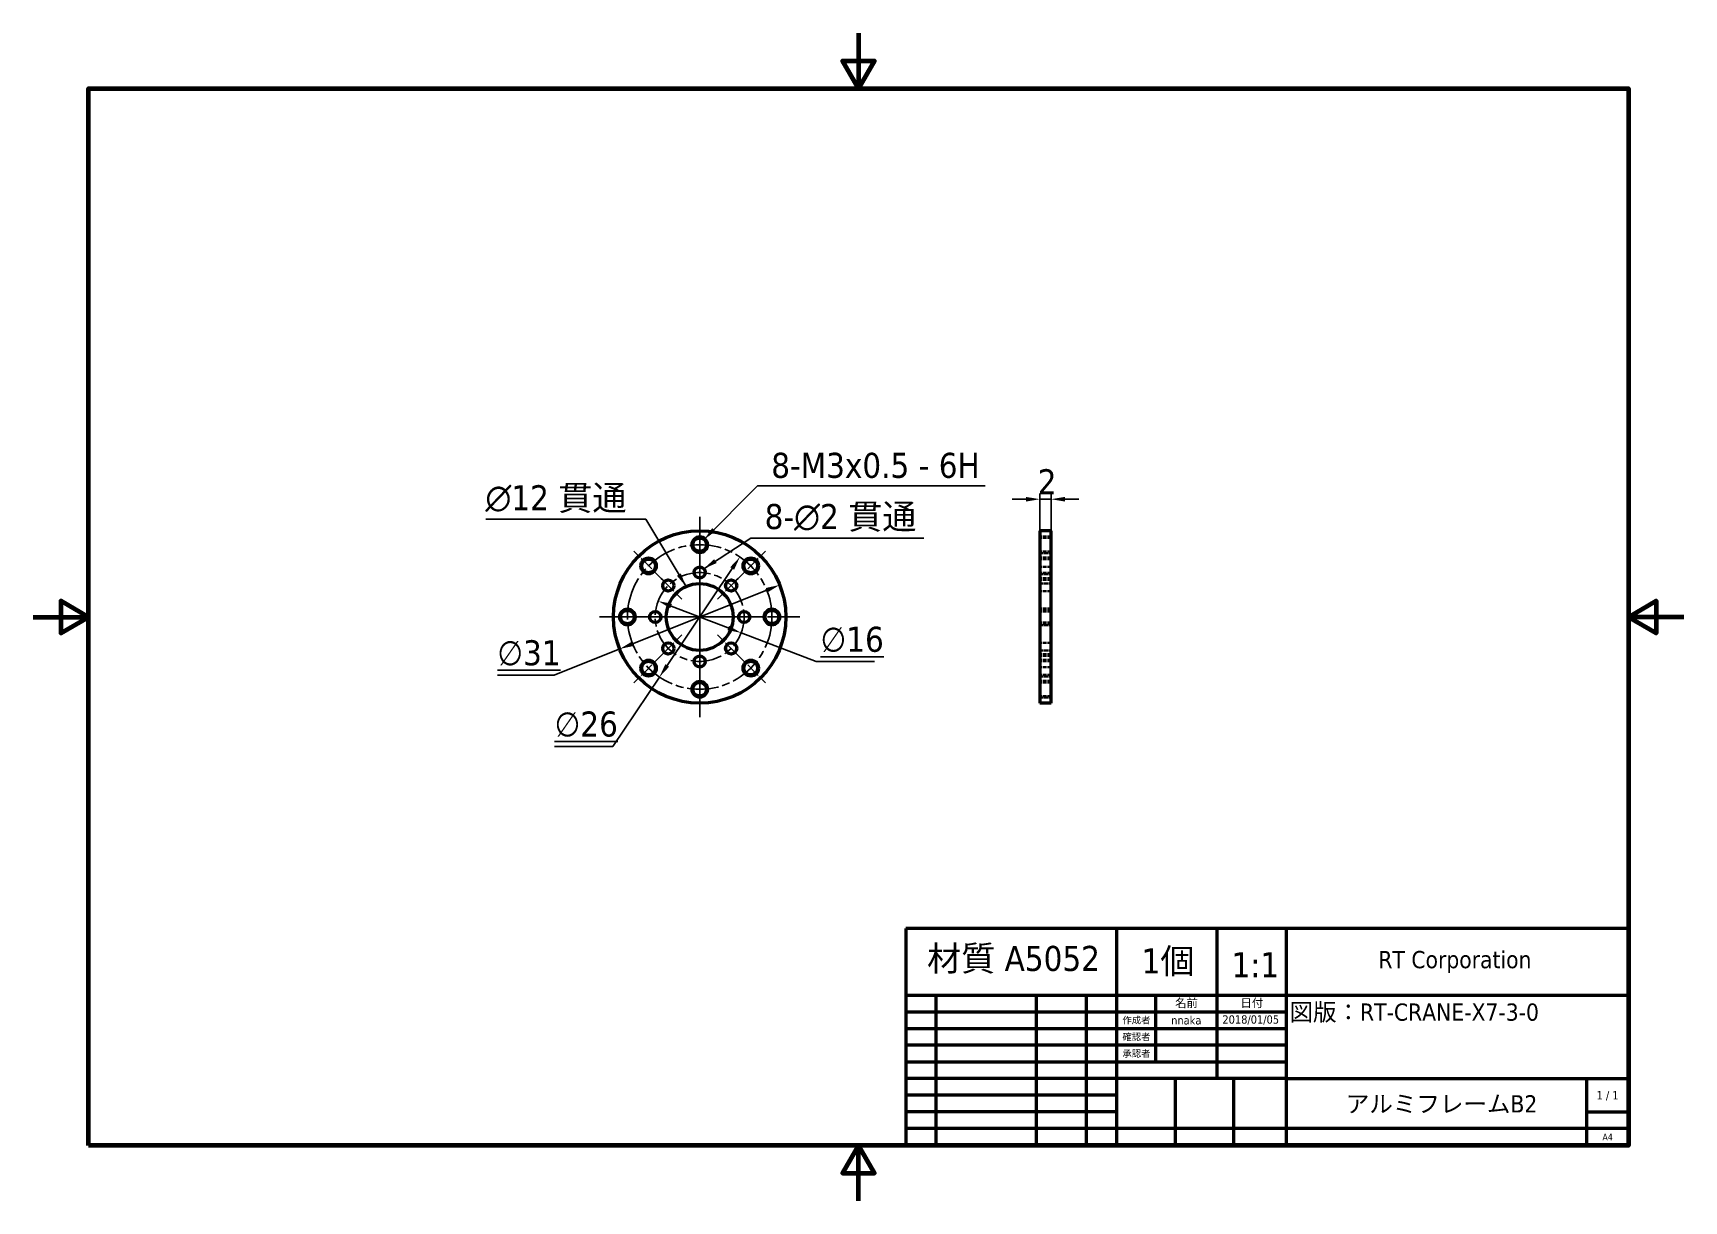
# Model space of a CAD drawing. Header units: millimetres. Extents: x 0 to 297, y 0 to 210.
import ezdxf
from ezdxf.enums import TextEntityAlignment as Align

# ---------------------------------------------------------------- set-up
doc = ezdxf.new("R2010")
doc.units = ezdxf.units.MM
doc.linetypes.add('CHAIN', pattern=[0.3543, 0.2362, -0.0295, 0.0591, -0.0295])
doc.linetypes.add('DASHED', pattern=[0.2067, 0.1654, -0.0413])
for name, color, linetype, lineweight in [('Border (ISO)', 7, 'Continuous', 70), ('Center Mark (ISO)', 7, 'Continuous', 25), ('Centerline (ISO)', 7, 'Continuous', 25), ('Dimension (ISO)', 7, 'Continuous', 25), ('Hidden (ISO)', 7, 'DASHED', 35), ('Symbol (ISO)', 7, 'Continuous', 25), ('Title (ISO)', 7, 'Continuous', 50), ('Visible (ISO)', 7, 'Continuous', 50), ('Visible Narrow (ISO)', 7, 'Continuous', 35)]:
    doc.layers.add(name, color=color, linetype=linetype, lineweight=lineweight)
doc.styles.add('Note Text (JIS)', font='tahoma.ttf')
doc.styles.add('文字スタイル17', font='tahoma.ttf')
doc.styles.add('文字スタイル18', font='tahoma.ttf')
doc.styles.add('文字スタイル19', font='tahoma.ttf')
doc.styles.add('文字スタイル23', font='tahoma.ttf')
doc.dimstyles.new('Default (JIS)', dxfattribs={"dimtxt": 4.5, "dimasz": 2.5, "dimexe": 1, "dimexo": 0, "dimgap": 0.8, "dimtad": 1, "dimrnd": 1e-08, "dimdsep": 46, "dimtxsty": 'Note Text (JIS)', "dimcen": 0.09, "dimdle": 10, "dimclrd": 256, "dimclre": 256, "dimclrt": 256, "dimadec": 0, "dimazin": 2, "dimtfac": 0.777778, "dimtmove": 0, "dimatfit": 3, "dimfxl": 1, "dimtolj": 1, "dimtzin": 0, "dimlwd": -1, "dimlwe": -1, "dimarcsym": 0})
doc.dimstyles.new('Default (JIS)$7', dxfattribs={"dimtxt": 4.5, "dimasz": 2.5, "dimexe": 1, "dimexo": 0, "dimgap": 0.8, "dimtad": 1, "dimrnd": 1e-08, "dimdsep": 46, "dimtxsty": 'Note Text (JIS)', "dimcen": 0.09, "dimdle": 10, "dimclrd": 256, "dimclre": 256, "dimclrt": 256, "dimadec": 0, "dimazin": 2, "dimtfac": 0.777778, "dimtmove": 0, "dimatfit": 3, "dimfxl": 1, "dimtolj": 1, "dimtzin": 0, "dimlwd": -1, "dimlwe": -1, "dimarcsym": 0})

# ---------------------------------------------------------------- blocks, each defined once
blk = doc.blocks.new('図面枠 既定の図面枠')
at = {"layer": 'Border (ISO)', "flags": 128}
for points in [[(148.5, 210), (148.5, 200), (145.61, 205), (151.39, 205), (148.5, 200)], [(10, 10), (10, 200), (287, 200), (287, 10), (10, 10)], [(0, 105), (10, 105), (5, 107.89), (5, 102.11), (10, 105)], [(297, 105), (287, 105), (292, 107.89), (292, 102.11), (287, 105)], [(148.5, 0), (148.5, 10), (145.61, 5), (151.39, 5), (148.5, 10)]]:
    blk.add_lwpolyline(points, dxfattribs=at)
blk = doc.blocks.new('表題欄 JIS')
at = {"layer": 'Title (ISO)'}
for p, q in [((230, 139), (100, 139)), ((100, 139), (100, 100)), ((138, 100), (138, 139)), ((156, 127), (156, 139)), ((168.5, 100), (168.5, 139)), ((230, 100), (230, 139)), ((100, 127), (230, 127)), ((105.5, 100), (105.5, 127)), ((123.5, 100), (123.5, 127)), ((132.5, 100), (132.5, 127)), ((145, 115), (145, 127)), ((156, 112), (156, 127)), ((100, 124), (168.5, 124)), ((100, 121), (168.5, 121)), ((168.5, 118), (100, 118)), ((100, 115), (168.5, 115)), ((138, 112), (100, 112)), ((168.5, 112), (138, 112)), ((148.5, 100), (148.5, 112)), ((159, 100), (159, 112)), ((168.5, 112), (230, 112)), ((222.5, 100), (222.5, 112)), ((138, 109), (100, 109)), ((138, 106), (100, 106)), ((222.5, 106), (230, 106)), ((230, 103), (100, 103)), ((100, 100), (230, 100))]:
    blk.add_line(p, q, dxfattribs=at)
for s, height, style, p in [('作成者', 1.2, '文字スタイル23', (141.5, 122.5)), ('確認者', 1.2, '文字スタイル23', (141.5, 119.5)), ('承認者', 1.2, '文字スタイル23', (141.5, 116.5)), ('1 / 1', 1.5, '文字スタイル18', (226.25, 109))]:
    blk.add_text(s, height=height, dxfattribs=dict(at, style=style)).set_placement(p, align=Align.MIDDLE_CENTER)
at = {"layer": 'Title (ISO)', "char_height": 1.5, "attachment_point": 5, "style": 'Note Text (JIS)'}
for s, insert, width in [('\\fTahoma|b0|i0;\\H1.5000;名前', (150.5, 125.5), 10.8457), ('\\fTahoma|b0|i0;\\H1.5000;日付', (162.25, 125.5), 12.2497)]:
    blk.add_mtext(s, dxfattribs=dict(at, insert=insert, width=width))
at = {"layer": 'Title (ISO)'}
for tag, p, height, style in [('会社_001', (185.02, 131.85), 3.1, '文字スタイル17'), ('タイトル_001', (169.04, 122.41), 3.1, '文字スタイル17'), ('作成者_001', (147.75, 121.73), 1.5, '文字スタイル18'), ('作成日_001', (156.96, 121.88), 1.5, '文字スタイル18'), ('部品番号_001', (179.18, 105.91), 3.1, '文字スタイル17'), ('シート_サイズ_001', (225.33, 100.9), 1.2, '文字スタイル19')]:
    blk.add_attdef(tag, p, '', height=height, dxfattribs=dict(at, style=style))
at = {"layer": 'Title (ISO)', "style": '文字スタイル18'}
for tag, p in [('確認者', (150.5, 119.5)), ('確認日', (162.25, 119.5)), ('エンジニアリング承認者', (150.5, 116.5)), ('エンジニアリング_承認日', (162.25, 116.5))]:
    blk.add_attdef(tag, text='', height=1.5, dxfattribs=at).set_placement(p, align=Align.MIDDLE_CENTER)
blk = doc.blocks.new('*D5')
at = {"layer": 'Defpoints', "color": 0, "transparency": 16777216}
for p in [(134.32, 110.76), (105.54, 99.25)]:
    blk.add_point(p, dxfattribs=at)
at = {"layer": 'Dimension (ISO)', "transparency": 16777216}
for p, q in [((132, 109.83), (107.86, 100.18)), ((105.54, 99.25), (93.73, 94.53)), ((93.73, 94.53), (83.53, 94.53))]:
    blk.add_line(p, q, dxfattribs=at)
for points in [[(131.85, 110.22), (132.16, 109.44), (134.32, 110.76)], [(107.7, 100.56), (108.01, 99.79), (105.54, 99.25)]]:
    blk.add_solid(points, dxfattribs=at)
at = {"layer": 'Dimension (ISO)', "transparency": 16777216, "insert": (83.53, 100.82), "char_height": 4.5, "attachment_point": 1, "style": 'Note Text (JIS)'}
blk.add_mtext('\\A1;\\L∅31\\l', dxfattribs=at)
blk = doc.blocks.new('*D6')
at = {"layer": 'Defpoints', "color": 0, "transparency": 16777216}
for p in [(127.17, 115.8), (112.69, 94.2)]:
    blk.add_point(p, dxfattribs=at)
at = {"layer": 'Dimension (ISO)', "transparency": 16777216}
for p, q in [((125.77, 113.73), (114.09, 96.28)), ((112.69, 94.2), (104.33, 81.72)), ((104.33, 81.72), (93.83, 81.72))]:
    blk.add_line(p, q, dxfattribs=at)
for points in [[(125.43, 113.96), (126.12, 113.49), (127.17, 115.8)], [(113.74, 96.51), (114.43, 96.05), (112.69, 94.2)]]:
    blk.add_solid(points, dxfattribs=at)
at = {"layer": 'Dimension (ISO)', "transparency": 16777216, "insert": (93.83, 88.01), "char_height": 4.5, "attachment_point": 1, "style": 'Note Text (JIS)'}
blk.add_mtext('\\A1;\\L∅26\\l', dxfattribs=at)
blk = doc.blocks.new('*D7')
at = {"layer": 'Defpoints', "color": 0, "transparency": 16777216}
for p in [(112.46, 107.87), (127.4, 102.14)]:
    blk.add_point(p, dxfattribs=at)
at = {"layer": 'Dimension (ISO)', "transparency": 16777216}
for p, q in [((114.8, 106.97), (125.06, 103.03)), ((127.4, 102.14), (140.87, 96.97)), ((140.87, 96.97), (151.37, 96.97))]:
    blk.add_line(p, q, dxfattribs=at)
for points in [[(114.94, 107.36), (114.65, 106.58), (112.46, 107.87)], [(125.21, 103.42), (124.92, 102.64), (127.4, 102.14)]]:
    blk.add_solid(points, dxfattribs=at)
at = {"layer": 'Dimension (ISO)', "transparency": 16777216, "insert": (141.67, 103.25), "char_height": 4.5, "attachment_point": 1, "style": 'Note Text (JIS)'}
blk.add_mtext('\\A1;\\L∅16\\l', dxfattribs=at)
blk = doc.blocks.new('*D8')
at = {"layer": 'Defpoints', "color": 0, "transparency": 16777216}
for p in [(183.13, 126.18), (181.13, 120.5), (183.13, 115.7)]:
    blk.add_point(p, dxfattribs=at)
at = {"layer": 'Dimension (ISO)', "transparency": 16777216}
for p, q in [((178.63, 126.18), (176.13, 126.18)), ((181.13, 120.5), (181.13, 127.18)), ((181.13, 126.18), (183.13, 126.18)), ((183.13, 115.7), (183.13, 127.18)), ((185.63, 126.18), (188.13, 126.18))]:
    blk.add_line(p, q, dxfattribs=at)
for points in [[(178.63, 126.59), (178.63, 125.76), (181.13, 126.18)], [(185.63, 126.59), (185.63, 125.76), (183.13, 126.18)]]:
    blk.add_solid(points, dxfattribs=at)
at = {"layer": 'Dimension (ISO)', "transparency": 16777216, "insert": (180.74, 131.57), "char_height": 4.5, "attachment_point": 1, "style": 'Note Text (JIS)'}
blk.add_mtext('\\A1;2', dxfattribs=at)

msp = doc.modelspace()

# ---------------------------------------------------------------- linework, layer by layer
at = {"layer": 'Center Mark (ISO)', "linetype": 'CHAIN', "ltscale": 23.990969}
for p, q in [((119.9301, 123.0032), (119.9301, 87.0032)), ((119.9301, 113.5032), (119.9301, 96.5032)), ((119.9301, 113.5032), (119.9301, 96.5032)), ((137.9301, 105.0032), (101.9301, 105.0032)), ((128.4301, 105.0032), (111.4301, 105.0032)), ((128.4301, 105.0032), (111.4301, 105.0032))]:
    msp.add_line(p, q, dxfattribs=at)
at = {"layer": 'Center Mark (ISO)', "linetype": 'CHAIN', "ltscale": 8.288396}
for p, q in [((119.9301, 121.7327), (119.9301, 114.2737)), ((113.3749, 111.5584), (108.1005, 116.8328)), ((126.4853, 111.5584), (131.7596, 116.8328)), ((110.6596, 105.0032), (103.2006, 105.0032)), ((129.2006, 105.0032), (136.6596, 105.0032)), ((113.3749, 98.448), (108.1005, 93.1737)), ((126.4853, 98.448), (131.7596, 93.1737)), ((119.9301, 95.7327), (119.9301, 88.2737))]:
    msp.add_line(p, q, dxfattribs=at)
at = {"layer": 'Center Mark (ISO)', "linetype": 'CHAIN', "ltscale": 7.778352}
for p, q in [((119.9301, 116.5032), (119.9301, 109.5032)), ((116.7481, 108.1852), (111.7984, 113.1349)), ((123.1121, 108.1852), (128.0618, 113.1349)), ((115.4301, 105.0032), (108.4301, 105.0032)), ((124.4301, 105.0032), (131.4301, 105.0032)), ((116.7481, 101.8212), (111.7984, 96.8715)), ((123.1121, 101.8212), (128.0618, 96.8715)), ((119.9301, 100.5032), (119.9301, 93.5032))]:
    msp.add_line(p, q, dxfattribs=at)
at = {"layer": 'Centerline (ISO)', "linetype": 'CHAIN', "ltscale": 23.990969}
for radius in [13, 8]:
    msp.add_circle((119.9301, 105.0032), radius, dxfattribs=at)
at = {"layer": 'Hidden (ISO)', "ltscale": 3.809293}
for p, q in [((183.1303, 119.5032), (181.1303, 119.5032)), ((183.1303, 119.2327), (181.1303, 119.2327)), ((183.1303, 116.7737), (181.1303, 116.7737)), ((181.1303, 116.5032), (183.1303, 116.5032)), ((183.1303, 115.6956), (181.1303, 115.6956)), ((183.1303, 115.4251), (181.1303, 115.4251)), ((183.1303, 114.0032), (181.1303, 114.0032)), ((183.1303, 112.9661), (181.1303, 112.9661)), ((181.1303, 112.6956), (183.1303, 112.6956)), ((183.1303, 112.0032), (181.1303, 112.0032)), ((183.1303, 111.6601), (181.1303, 111.6601)), ((181.1303, 111.0032), (183.1303, 111.0032)), ((183.1303, 109.6601), (181.1303, 109.6601)), ((183.1303, 106.5032), (181.1303, 106.5032)), ((183.1303, 106.2327), (181.1303, 106.2327)), ((183.1303, 106.0032), (181.1303, 106.0032)), ((183.1303, 104.0032), (181.1303, 104.0032)), ((183.1303, 103.7737), (181.1303, 103.7737)), ((181.1303, 103.5032), (183.1303, 103.5032)), ((183.1303, 100.3464), (181.1303, 100.3464)), ((181.1303, 99.0032), (183.1303, 99.0032)), ((183.1303, 98.3464), (181.1303, 98.3464)), ((183.1303, 98.0032), (181.1303, 98.0032)), ((183.1303, 97.3108), (181.1303, 97.3108)), ((183.1303, 97.0403), (181.1303, 97.0403)), ((183.1303, 96.0032), (181.1303, 96.0032)), ((183.1303, 94.5813), (181.1303, 94.5813)), ((181.1303, 94.3108), (183.1303, 94.3108)), ((183.1303, 93.5032), (181.1303, 93.5032)), ((183.1303, 93.2327), (181.1303, 93.2327)), ((183.1303, 90.7737), (181.1303, 90.7737)), ((181.1303, 90.5032), (183.1303, 90.5032))]:
    msp.add_line(p, q, dxfattribs=at)
at = {"layer": 'Visible (ISO)'}
for p, q in [((181.1303, 120.5032), (181.1303, 89.5032)), ((183.1303, 120.5032), (181.1303, 120.5032)), ((183.1303, 89.5032), (183.1303, 120.5032)), ((183.1303, 89.5032), (181.1303, 89.5032))]:
    msp.add_line(p, q, dxfattribs=at)
for centre, radius in [((119.9301, 105.0032), 15.5), ((119.9301, 118.0032), 1.2295), ((110.7377, 114.1956), 1.2295), ((119.9301, 113.0032), 1), ((129.1225, 114.1956), 1.2295), ((114.2732, 110.6601), 1), ((119.9301, 105.0032), 6), ((125.5869, 110.6601), 1), ((106.9301, 105.0032), 1.2295), ((111.9301, 105.0032), 1), ((127.9301, 105.0032), 1), ((132.9301, 105.0032), 1.2295), ((114.2732, 99.3464), 1), ((125.5869, 99.3464), 1), ((110.7377, 95.8108), 1.2295), ((119.9301, 97.0032), 1), ((129.1225, 95.8108), 1.2295), ((119.9301, 92.0032), 1.2295)]:
    msp.add_circle(centre, radius, dxfattribs=at)
at = {"layer": 'Visible Narrow (ISO)'}
for centre in [(119.9301, 118.0032), (110.7377, 114.1956), (129.1225, 114.1956), (106.9301, 105.0032), (132.9301, 105.0032), (110.7377, 95.8108), (129.1225, 95.8108), (119.9301, 92.0032)]:
    msp.add_circle(centre, 1.5, dxfattribs=at)

# ---------------------------------------------------------------- block references
msp.add_blockref('図面枠 既定の図面枠', (0, 0))
msp.add_blockref('表題欄 JIS', (57, -90)).add_auto_attribs({'部品番号_001': 'アルミフレームB2', 'タイトル_001': '図版：RT-CRANE-X7-3-0', '会社_001': 'RT Corporation', '作成日_001': '2018/01/05', '作成者_001': 'nnaka', 'シート_サイズ_001': 'A4'})

# ---------------------------------------------------------------- texts
at = {"layer": 'Symbol (ISO)', "char_height": 4.5, "attachment_point": 1, "line_spacing_factor": 0.7875, "style": 'Note Text (JIS)'}
for s, insert, width in [('{8-M3x0.5 - 6H}', (132.8061, 134.5217), 39.520136), ('{\\fAIGDT|b0|i0;\\H4.5000;n\\fTahoma|b0|i0;\\H4.5000;12 貫通}', (81.3853, 128.6941), 26.367224), ('{8-\\fAIGDT|b0|i0;\\H4.5000;n\\fTahoma|b0|i0;\\H4.5000;2 貫通}', (131.6216, 125.316), 28.63604)]:
    msp.add_mtext(s, dxfattribs=dict(at, insert=insert, width=width))
at = {"layer": 'Symbol (ISO)', "char_height": 4.5, "attachment_point": 1, "style": 'Note Text (JIS)'}
for s, insert, width in [('{\\fTahoma|b0|i0;材質 A5052}', (160.8301, 45.8646), 31.529171), ('{\\fTahoma|b0|i0;1個}', (199.4266, 45.4014), 9.565235), ('{\\fTahoma|b0|i0;1:1}', (215.613, 44.7216), 8.941653)]:
    msp.add_mtext(s, dxfattribs=dict(at, insert=insert, width=width))

# ---------------------------------------------------------------- dimensions: what is measured, and where the dimension line sits
at = {"layer": 'Dimension (ISO)'}
dim = msp.add_linear_dim(base=(183.1303, 126.178), p1=(181.1303, 120.5032), p2=(183.1303, 115.6956), dimstyle='Default (JIS)', override={"dimgap": 0.8, "dimdec": 2, "dimtol": 0, "dimlim": 0, "dimtp": 0, "dimtm": 0, "dimtdec": 2, "dimtofl": 1, "dimatfit": 1}, dxfattribs=at)
dim.commit()
dim.dimension.update_dxf_attribs({"geometry": '*D8', "text_midpoint": (182.1303, 126.178), "dimtype": 160})
for p1, p2, picture, middle in [((127.1659, 115.8034), (112.6943, 94.2031), '*D6', (98.6785, 81.7162)), ((134.322, 110.7584), (105.5381, 99.2481), '*D5', (88.2316, 94.527)), ((112.4613, 107.8698), (127.3989, 102.1367), '*D7', (146.5181, 96.9671))]:
    dim = msp.add_diameter_dim_2p(p1=p1, p2=p2, text='\\L<>\\l', dimstyle='Default (JIS)', override={"dimgap": 0.8, "dimtih": 1, "dimtoh": 1, "dimdec": 2, "dimlfac": 1, "dimtol": 0, "dimlim": 0, "dimtp": 0, "dimtm": 0, "dimtdec": 2, "dimatfit": 2}, dxfattribs=at)
    dim.commit()
    dim.dimension.update_dxf_attribs({"geometry": picture, "text_midpoint": middle, "dimtype": 163})

# ---------------------------------------------------------------- leaders
at = {"layer": 'Symbol (ISO)', "annotation_type": 0, "has_hookline": 1}
for points, hookline_direction, text_width in [([(120.7288, 118.9379), (130.3061, 128.5664), (132.8061, 128.5664)], 0, 38.4661), ([(117.4716, 110.4764), (110.2525, 122.5673), (107.7525, 122.5673)], 1, 26.311), ([(120.6654, 113.6809), (129.1216, 119.1892), (131.6216, 119.1892)], 0, 28.6581)]:
    msp.add_leader(points, dimstyle='Default (JIS)$7', override={"dimgap": 0, "dimtad": 1}, dxfattribs=dict(at, hookline_direction=hookline_direction, text_width=text_width))

doc.saveas('drawing.dxf')
